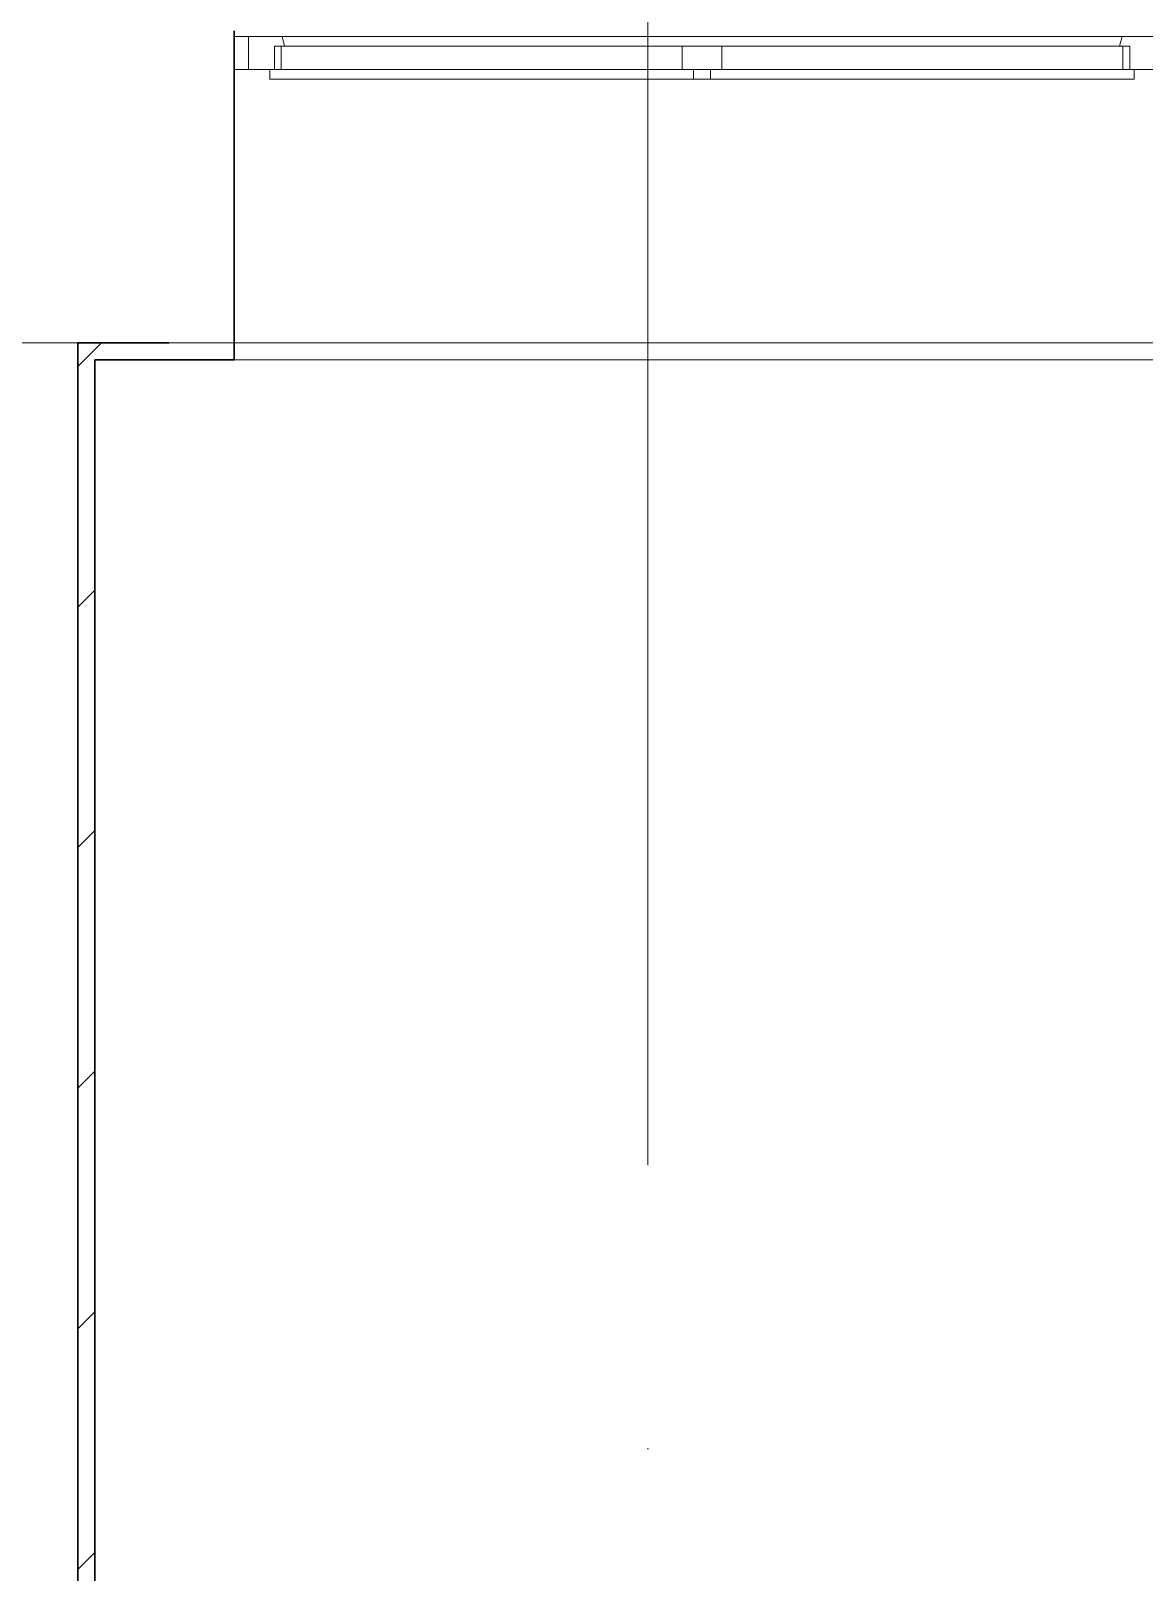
# Model space of a CAD drawing. Header units: millimetres. Extents: x -87434 to 499450, y -468665 to 122144.
# Drawn here: x 291858 to 293821, y -5133 to -2415 of the extents above; entities that cross this region are included whole.
import ezdxf

# ---------------------------------------------------------------- set-up
doc = ezdxf.new("R2010")
doc.units = ezdxf.units.MM
doc.linetypes.add('ADSK_Линия сетки', pattern=[25, 20, -2.5, 0, -2.5])
for name, color, linetype, lineweight in [('_ Окна', 7, 'Continuous', 9), ('Окна', 252, 'Continuous', 9), ('Оси', 252, 'Continuous', 9), ('Стены внутренние', 7, 'Continuous', 18), ('Стены наружные', 7, 'Continuous', 18)]:
    doc.layers.add(name, color=color, linetype=linetype, lineweight=lineweight)

# ---------------------------------------------------------------- blocks, each defined once
blk = doc.blocks.new('3 этаж')
at = {"layer": '_ Окна', "color": 251, "true_color": 0x636466}
for p, q in [((292241.2, -2423.4), (292216.2, -2423.4)), ((292241.2, -2481.4), (292241.2, -2423.4)), ((292216.2, -2481.4), (292241.2, -2481.4))]:
    blk.add_line(p, q, dxfattribs=at)
at = {"layer": '_ Окна', "color": 251, "lineweight": 18, "true_color": 0x636466}
for p, q in [((292300.6, -2423.4), (292241.2, -2423.4)), ((292241.2, -2423.4), (292241.2, -2481.4)), ((292287.2, -2481.4), (292287.2, -2440.4)), ((292287.2, -2440.4), (292299.2, -2440.4)), ((292305.2, -2440.4), (292300.6, -2423.4)), ((293781.7, -2423.4), (293777.2, -2440.4)), ((293841.2, -2423.4), (293781.7, -2423.4)), ((293783.2, -2440.4), (293795.2, -2440.4)), ((293795.2, -2440.4), (293795.2, -2481.4)), ((292241.2, -2481.4), (292279.2, -2481.4)), ((293803.2, -2481.4), (293841.2, -2481.4))]:
    blk.add_line(p, q, dxfattribs=at)
at = {"layer": 'Окна', "color": 251, "true_color": 0x636466}
for p, q in [((292299.2, -2440.4), (293006.2, -2440.4)), ((292299.2, -2481.4), (292299.2, -2440.4)), ((293781.7, -2423.4), (292300.6, -2423.4)), ((293006.2, -2440.4), (293076.2, -2440.4)), ((293006.2, -2440.4), (293006.2, -2481.4)), ((293076.2, -2440.4), (293783.2, -2440.4)), ((293076.2, -2481.4), (293076.2, -2440.4)), ((293783.2, -2440.4), (293783.2, -2481.4)), ((292279.2, -2481.4), (293026.2, -2481.4)), ((292279.2, -2498.4), (292279.2, -2481.4)), ((293026.2, -2498.4), (292279.2, -2498.4)), ((293026.2, -2481.4), (293056.2, -2481.4)), ((293026.2, -2481.4), (293026.2, -2498.4)), ((293056.2, -2498.4), (293026.2, -2498.4)), ((293056.2, -2481.4), (293803.2, -2481.4)), ((293056.2, -2498.4), (293056.2, -2481.4)), ((293803.2, -2498.4), (293056.2, -2498.4)), ((293803.2, -2481.4), (293803.2, -2498.4))]:
    blk.add_line(p, q, dxfattribs=at)
at = {"layer": 'Оси', "color": 251, "linetype": 'ADSK_Линия сетки', "ltscale": 200, "true_color": 0x636466}
for p, q in [((292945.8, 34587.2), (292945.8, -31389.6)), ((314013.1, -2963.4), (237073.5, -2963.4))]:
    blk.add_line(p, q, dxfattribs=at)
at = {"layer": 'Стены внутренние', "color": 251, "lineweight": 30, "true_color": 0x636466}
for p, q in [((292216.2, -2963.4), (292216.2, -2413.4)), ((291940.8, -8968.4), (291940.8, -2963.4)), ((292100.8, -2963.4), (292100.8, -2963.4))]:
    blk.add_line(p, q, dxfattribs=at)
at = {"layer": 'Стены наружные', "color": 251, "lineweight": 30, "true_color": 0x636466}
for p, q in [((292100.8, -2963.4), (291940.8, -2963.4)), ((292216.2, -2993.4), (292216.2, -2963.4)), ((291970.8, -8938.4), (291970.8, -2993.4)), ((291970.8, -2993.4), (292216.2, -2993.4))]:
    blk.add_line(p, q, dxfattribs=at)
at = {"layer": 'Стены наружные', "color": 251, "linetype": 'Continuous', "lineweight": 9, "true_color": 0x636466}
for p, q in [((291940.8, -3005.1), (291970.8, -2975.1)), ((291970.8, -2975.1), (291982.4, -2963.4)), ((291940.8, -3429.4), (291970.8, -3399.4)), ((291940.8, -3853.6), (291970.8, -3823.6)), ((291940.8, -4277.9), (291970.8, -4247.9)), ((291940.8, -4702.2), (291970.8, -4672.2)), ((291940.8, -5126.4), (291970.8, -5096.4))]:
    blk.add_line(p, q, dxfattribs=at)
at = {"layer": 'Стены наружные', "color": 251, "true_color": 0x636466}
for p, q in [((292216.2, -2963.4), (292100.8, -2963.4)), ((293866.2, -2993.4), (292216.2, -2993.4))]:
    blk.add_line(p, q, dxfattribs=at)

msp = doc.modelspace()

# ---------------------------------------------------------------- block references
msp.add_blockref('3 этаж', (0, -2))

doc.saveas('drawing.dxf')
